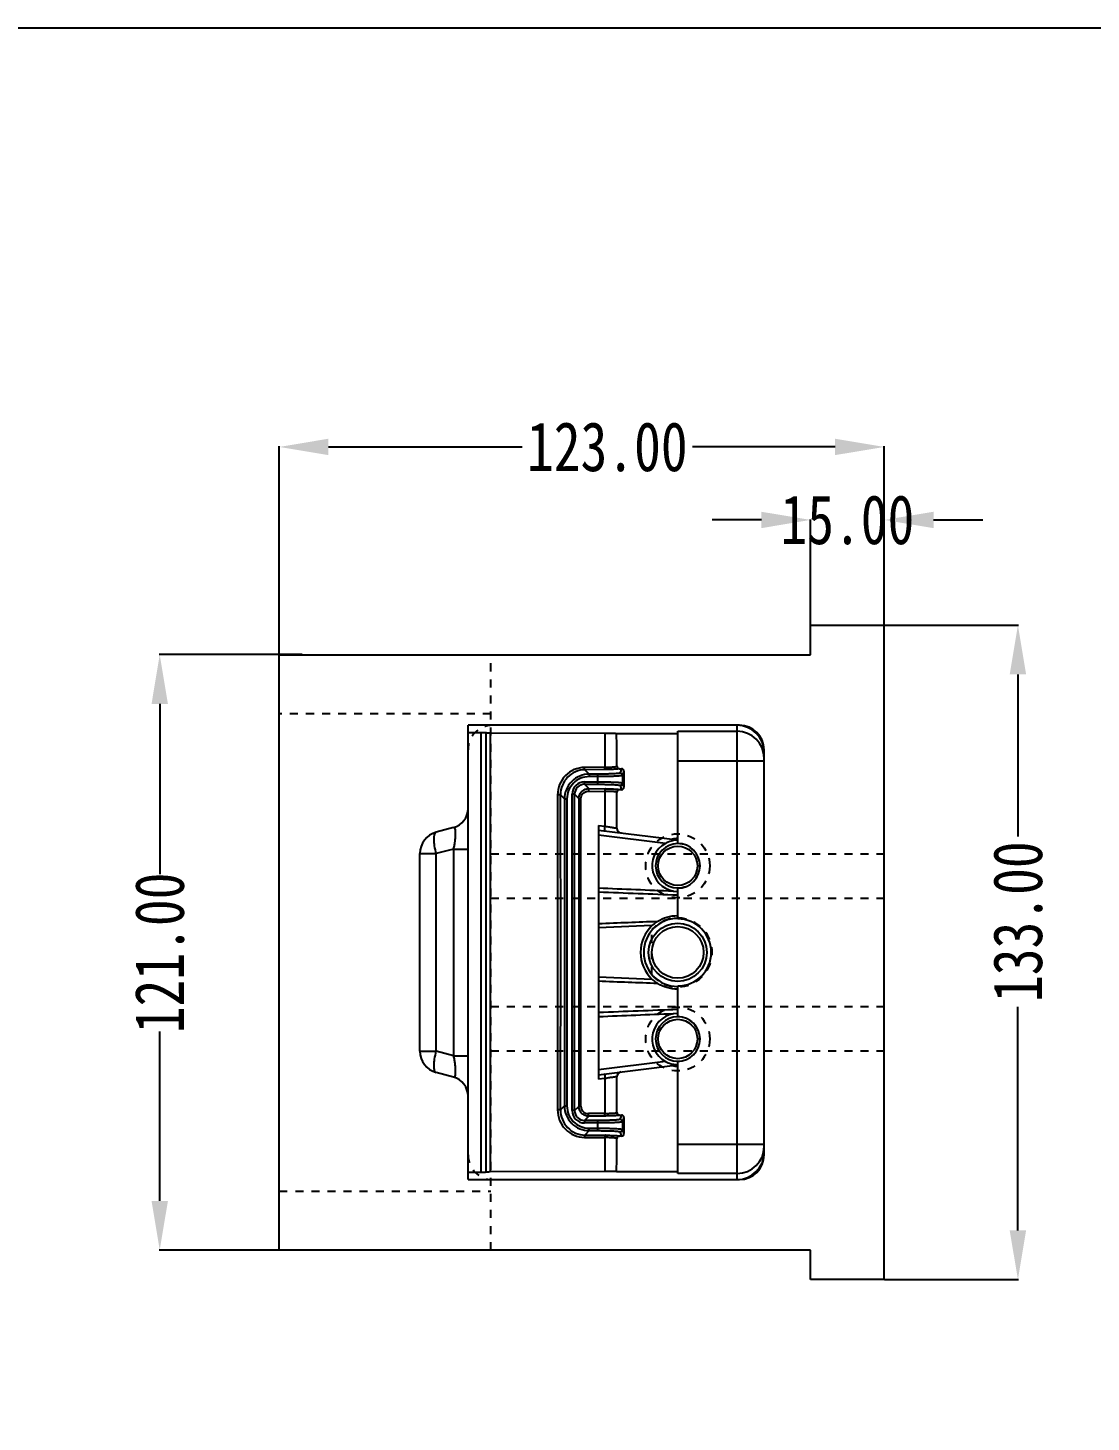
# Model space of a CAD drawing. Header units: millimetres. Extents: x 3432 to 5032, y -1628 to -1061.
# Drawn here: x 3706.8 to 3922.9, y -1344.2 to -1060.9 of the extents above; entities that cross this region are included whole.
import ezdxf

# ---------------------------------------------------------------- set-up
doc = ezdxf.new("R2010")
doc.units = ezdxf.units.MM
doc.header["$LTSCALE"] = 16.335
doc.header["$PDMODE"] = 3
doc.header["$PDSIZE"] = 0.3125
doc.linetypes.add('HIDDEN', pattern=[0.2, 0.1, -0.1])
doc.layers.get('0').update_dxf_attribs({"linetype": 'CONTINUOUS'})
doc.layers.get('Defpoints').update_dxf_attribs({"linetype": 'CONTINUOUS'})
doc.layers.add('DEFAULT_2', color=8, linetype='HIDDEN')
doc.styles.get("Standard").update_dxf_attribs({"font": 'txt', "width": 0.8})
doc.dimstyles.new('STANDARD$0', dxfattribs={"dimscale": 2, "dimtxt": 3, "dimasz": 3, "dimexe": 1.25, "dimexo": 0.625, "dimgap": 0.5, "dimtad": 0, "dimdsep": 46, "dimlunit": 6, "dimtxsty": 'Standard', "dimblk": 'CLOSEDBLANK', "dimcen": 0, "dimclrt": 2, "dimazin": 2, "dimtfac": 2, "dimtmove": 1, "dimatfit": 3, "dimfxl": 0, "dimtolj": 1, "dimtzin": 0, "dimarcsym": 0})

# ---------------------------------------------------------------- blocks, each defined once
blk = doc.blocks.new('*D560')
at = {"color": 4, "lineweight": -2}
for p, q in [((3855.86, -1160.86), (3845.86, -1160.86)), ((3865.86, -1182.18), (3865.86, -1160.74)), ((3880.86, -1182.18), (3880.86, -1160.74)), ((3890.86, -1160.86), (3900.86, -1160.86))]:
    blk.add_line(p, q, dxfattribs=at)
at = {"color": 4}
for points in [[(3855.86, -1159.2), (3855.86, -1162.53), (3865.86, -1160.86)], [(3890.86, -1159.2), (3890.86, -1162.53), (3880.86, -1160.86)]]:
    blk.add_solid(points, dxfattribs=at)
at = {"layer": 'Defpoints', "color": 0}
for p in [(3865.86, -1160.86), (3865.86, -1182.24), (3880.86, -1182.24)]:
    blk.add_point(p, dxfattribs=at)
at = {"color": 6, "insert": (3873.36, -1160.86), "char_height": 10, "attachment_point": 5}
blk.add_mtext('\\A1;15.00', dxfattribs=at)
blk = doc.blocks.new('*D561')
at = {"color": 4, "lineweight": -2}
for p, q in [((3757.86, -1188.18), (3757.86, -1145.9)), ((3767.86, -1146.03), (3807.21, -1146.03)), ((3870.86, -1146.03), (3841.88, -1146.03)), ((3880.86, -1182.18), (3880.86, -1145.9))]:
    blk.add_line(p, q, dxfattribs=at)
at = {"color": 4}
for points in [[(3767.86, -1144.36), (3767.86, -1147.69), (3757.86, -1146.03)], [(3870.86, -1144.36), (3870.86, -1147.69), (3880.86, -1146.03)]]:
    blk.add_solid(points, dxfattribs=at)
at = {"layer": 'Defpoints', "color": 0}
for p in [(3757.86, -1146.03), (3880.86, -1182.24), (3757.86, -1188.24)]:
    blk.add_point(p, dxfattribs=at)
at = {"color": 6, "insert": (3824.55, -1146.03), "char_height": 10, "attachment_point": 5}
blk.add_mtext('\\A1;123.00', dxfattribs=at)
blk = doc.blocks.new('*D562')
at = {"color": 4, "lineweight": -2}
for p, q in [((3873.43, -1182.24), (3908.14, -1182.24)), ((3908.02, -1192.24), (3908.02, -1225.16)), ((3908.02, -1305.24), (3908.02, -1259.83)), ((3880.93, -1315.24), (3908.14, -1315.24))]:
    blk.add_line(p, q, dxfattribs=at)
at = {"color": 4}
for points in [[(3906.35, -1192.24), (3909.68, -1192.24), (3908.02, -1182.24)], [(3906.35, -1305.24), (3909.68, -1305.24), (3908.02, -1315.24)]]:
    blk.add_solid(points, dxfattribs=at)
at = {"layer": 'Defpoints', "color": 0}
for p in [(3873.36, -1182.24), (3880.86, -1315.24), (3908.02, -1315.24)]:
    blk.add_point(p, dxfattribs=at)
at = {"color": 6, "insert": (3908.02, -1242.5), "char_height": 10, "attachment_point": 5, "rotation": 90}
blk.add_mtext('\\A1;133.00', dxfattribs=at)
blk = doc.blocks.new('*D563')
at = {"color": 4, "lineweight": -2}
for p, q in [((3762.52, -1188.24), (3733.44, -1188.24)), ((3733.56, -1198.24), (3733.56, -1232.84)), ((3733.56, -1299.24), (3733.56, -1264.84)), ((3769.78, -1309.24), (3733.44, -1309.24))]:
    blk.add_line(p, q, dxfattribs=at)
at = {"color": 4}
for points in [[(3731.9, -1198.24), (3735.23, -1198.24), (3733.56, -1188.24)], [(3731.9, -1299.24), (3735.23, -1299.24), (3733.56, -1309.24)]]:
    blk.add_solid(points, dxfattribs=at)
at = {"layer": 'Defpoints', "color": 0}
for p in [(3762.58, -1188.24), (3733.56, -1309.24), (3769.84, -1309.24)]:
    blk.add_point(p, dxfattribs=at)
at = {"color": 6, "insert": (3733.56, -1248.84), "char_height": 10, "attachment_point": 5, "rotation": 90}
blk.add_mtext('\\A1;121.00', dxfattribs=at)

msp = doc.modelspace()

# ---------------------------------------------------------------- linework, layer by layer
at = {"color": 7, "linetype": 'Continuous'}
for p, q in [((3865.863, -1188.241), (3865.863, -1182.241)), ((3865.863, -1182.241), (3880.863, -1182.241)), ((3880.863, -1315.241), (3880.863, -1182.241)), ((3757.863, -1309.241), (3757.863, -1188.241)), ((3757.863, -1188.241), (3865.863, -1188.241)), ((3796.233, -1294.901), (3796.233, -1202.581)), ((3851.433, -1202.581), (3796.233, -1202.581)), ((3796.233, -1204.042), (3798.869, -1204.039)), ((3798.869, -1204.039), (3798.869, -1293.442)), ((3838.862, -1226.602), (3838.862, -1203.804)), ((3838.862, -1203.804), (3850.933, -1203.804)), ((3850.933, -1294.901), (3850.933, -1202.581)), ((3799.921, -1293.38), (3799.921, -1204.101)), ((3800.735, -1204.119), (3800.735, -1293.363)), ((3800.735, -1204.119), (3824.054, -1204.198)), ((3824.054, -1204.198), (3824.054, -1211.115)), ((3826.432, -1204.239), (3838.862, -1204.239)), ((3856.433, -1289.901), (3856.433, -1207.581)), ((3824.054, -1211.115), (3819.884, -1211.158)), ((3824.15, -1211.586), (3819.98, -1211.628)), ((3820.87, -1212.518), (3819.98, -1211.628)), ((3820.87, -1212.518), (3820.87, -1213.017)), ((3822.634, -1212.518), (3820.87, -1212.518)), ((3822.634, -1214.579), (3822.634, -1212.518)), ((3826.993, -1211.413), (3827.424, -1211.413)), ((3827.424, -1211.413), (3827.134, -1212.286)), ((3827.924, -1211.913), (3827.634, -1212.786)), ((3827.924, -1211.913), (3827.924, -1215.183)), ((3838.862, -1209.803), (3856.433, -1209.803)), ((3819.918, -1214.579), (3819.918, -1214.079)), ((3819.918, -1214.079), (3822.634, -1214.079)), ((3819.918, -1214.579), (3820.801, -1215.461)), ((3819.918, -1214.579), (3822.634, -1214.579)), ((3822.634, -1213.017), (3820.87, -1213.017)), ((3827.134, -1214.81), (3827.424, -1215.684)), ((3827.634, -1212.786), (3827.634, -1214.311)), ((3827.634, -1214.311), (3827.924, -1215.183)), ((3814.435, -1216.745), (3814.435, -1280.737)), ((3815.849, -1217.539), (3815.032, -1216.722)), ((3815.849, -1217.539), (3815.849, -1279.943)), ((3815.849, -1217.539), (3816.349, -1217.539)), ((3816.349, -1217.539), (3816.349, -1279.943)), ((3817.411, -1280.895), (3817.411, -1216.587)), ((3817.91, -1216.587), (3817.411, -1216.587)), ((3817.91, -1280.895), (3817.91, -1216.587)), ((3817.91, -1216.587), (3818.773, -1217.45)), ((3819.179, -1280.006), (3819.179, -1217.476)), ((3820.705, -1215.991), (3824.054, -1216.025)), ((3820.801, -1215.461), (3824.15, -1215.496)), ((3824.054, -1216.026), (3824.054, -1223.106)), ((3826.495, -1223.463), (3826.495, -1216.187)), ((3826.997, -1215.684), (3826.997, -1215.676)), ((3827.424, -1215.684), (3826.997, -1215.684)), ((3793.268, -1223.39), (3789.768, -1224.328)), ((3822.771, -1222.948), (3822.771, -1274.533)), ((3822.771, -1222.948), (3824.054, -1223.106)), ((3822.771, -1223.895), (3838.862, -1225.871)), ((3836.377, -1226.579), (3822.771, -1224.908)), ((3786.433, -1268.807), (3786.433, -1228.674)), ((3786.433, -1228.674), (3789.768, -1228.674)), ((3793.268, -1227.737), (3789.768, -1228.674)), ((3789.768, -1268.807), (3789.768, -1228.674)), ((3793.268, -1227.737), (3793.268, -1269.745)), ((3793.268, -1227.737), (3796.233, -1227.737)), ((3838.862, -1241.932), (3838.862, -1235.687)), ((3833.621, -1243.301), (3822.771, -1243.744)), ((3822.771, -1253.738), (3833.621, -1254.181)), ((3838.862, -1261.795), (3838.862, -1255.549)), ((3786.433, -1268.807), (3789.768, -1268.807)), ((3793.268, -1269.745), (3789.768, -1268.807)), ((3793.268, -1269.745), (3796.233, -1269.745)), ((3836.377, -1270.903), (3822.771, -1272.573)), ((3822.771, -1273.586), (3838.862, -1271.611)), ((3838.862, -1293.677), (3838.862, -1270.879)), ((3793.268, -1274.092), (3789.768, -1273.154)), ((3824.054, -1274.376), (3822.771, -1274.533)), ((3824.054, -1274.376), (3824.054, -1281.456)), ((3826.495, -1281.295), (3826.495, -1274.019)), ((3815.849, -1279.943), (3815.032, -1280.76)), ((3815.849, -1279.943), (3816.349, -1279.943)), ((3817.91, -1280.895), (3818.773, -1280.032)), ((3817.91, -1280.895), (3817.411, -1280.895)), ((3819.918, -1282.903), (3820.801, -1282.02)), ((3819.918, -1282.903), (3819.918, -1283.402)), ((3822.625, -1282.903), (3819.918, -1282.903)), ((3822.625, -1283.402), (3819.918, -1283.402)), ((3824.054, -1281.457), (3820.705, -1281.491)), ((3824.15, -1281.986), (3820.801, -1282.02)), ((3822.625, -1284.964), (3822.625, -1282.903)), ((3826.997, -1281.805), (3826.997, -1281.798)), ((3826.997, -1281.798), (3827.415, -1281.798)), ((3827.415, -1281.798), (3827.124, -1282.671)), ((3827.915, -1282.298), (3827.624, -1283.171)), ((3827.624, -1283.171), (3827.624, -1284.696)), ((3827.915, -1282.298), (3827.915, -1285.568)), ((3820.87, -1284.964), (3819.98, -1285.853)), ((3819.98, -1285.853), (3824.15, -1285.896)), ((3820.87, -1284.964), (3820.87, -1284.464)), ((3820.87, -1284.464), (3822.625, -1284.464)), ((3820.87, -1284.964), (3822.625, -1284.964)), ((3827.415, -1286.069), (3826.993, -1286.069)), ((3827.124, -1285.195), (3827.415, -1286.069)), ((3827.624, -1284.696), (3827.915, -1285.568)), ((3819.884, -1286.324), (3824.054, -1286.367)), ((3824.054, -1286.367), (3824.054, -1293.284)), ((3838.862, -1287.678), (3856.433, -1287.678)), ((3798.869, -1293.442), (3796.233, -1293.44)), ((3824.054, -1293.284), (3800.735, -1293.363)), ((3826.432, -1293.243), (3838.862, -1293.243)), ((3850.933, -1293.677), (3838.862, -1293.677)), ((3796.233, -1294.901), (3851.433, -1294.901)), ((3865.863, -1309.241), (3757.863, -1309.241)), ((3865.863, -1315.241), (3865.863, -1309.241)), ((3880.863, -1315.241), (3865.863, -1315.241))]:
    msp.add_line(p, q, dxfattribs=at)
msp.add_lwpolyline([(3431.544, -1060.875), (4642.265, -1060.875), (4642.265, -1627.503), (3431.544, -1627.503)], close=True)
for centre, radius in [((3838.862, -1231.145), 4), ((3838.862, -1248.741), 5.915), ((3838.862, -1248.741), 5.25), ((3838.862, -1266.337), 4)]:
    msp.add_circle(centre, radius, dxfattribs=at)
for centre, radius, start, end in [((3850.933, -1208.081), 5.5, 0, 90), ((3850.933, -1209.304), 5.5, 0.00522, 90.00408), ((3851.433, -1207.581), 5, 0, 90), ((3287.084, -1212.351), 539.409, 0.15279, 0.86169), ((3820.869, -1217.538), 5.02, 89.99075, 180.00925), ((3826.993, -1210.911), 0.502, 180.14476, 270.03052), ((3827.134, -1212.786), 0.5, 0.08035, 89.9895), ((3820.868, -1217.536), 4.519, 89.97131, 180.02869), ((3819.917, -1216.586), 2.506, 89.97134, 180.02877), ((3819.915, -1216.584), 2.005, 89.91811, 180.08202), ((3827.134, -1214.31), 0.5, 270.0105, 359.91965), ((-7710.292, -1248.741), 11525.369, 359.8408247, 0.1591753), ((15096.946, -1248.741), 11278.216, 179.8410357, 180.1589643), ((3820.715, -1217.455), 1.942, 178.23864, 179.84653), ((3826.997, -1216.179), 0.502, 89.96125, 179.96074), ((3792.233, -1219.526), 4, 285, 0), ((3827.5, -1223.463), 1.006, 180, 263), ((3790.933, -1228.674), 4.5, 105, 180), ((3838.862, -1231.145), 5.199, 118.56453, 269.99029), ((3838.862, -1231.145), 4.5, 90, 270), ((3839.044, -1231.472), 5.573, 105.71331, 118.59631), ((3839.001, -1231.343), 5.437, 95.25143, 105.6468), ((3838.862, -1231.145), 5.538, 90, 102.05761), ((3839.022, -1231.612), 5.707, 91.60136, 95.21769), ((3838.862, -1231.145), 4.542, 270, 90), ((3838.862, -1248.741), 7.554, 133.93276, 226.06724), ((3838.862, -1248.741), 6.919, 90, 270), ((3838.862, -1248.741), 6.809, 270, 90), ((3838.862, -1266.337), 5.199, 90.00964, 241.43547), ((3838.862, -1266.337), 4.5, 90, 270), ((3838.862, -1266.337), 4.542, 270, 90), ((3790.933, -1268.807), 4.5, 180, 255), ((3839.029, -1266.047), 5.533, 241.357, 254.11939), ((3839.001, -1266.137), 5.439, 254.13671, 264.73267), ((3838.862, -1266.337), 5.538, 257.94239, 270), ((3839.022, -1265.87), 5.706, 264.76667, 268.39878), ((3792.233, -1277.955), 4, 0, 75), ((3827.5, -1274.019), 1.006, 97, 180), ((3820.869, -1279.944), 5.02, 179.99075, 270.00925), ((3820.868, -1279.945), 4.519, 179.97131, 270.02869), ((3820.719, -1280.026), 1.946, 180.1681, 181.77018), ((3819.917, -1280.896), 2.506, 179.97134, 270.02877), ((3819.915, -1280.898), 2.005, 179.91811, 270.08202), ((3826.997, -1281.303), 0.502, 180.03924, 270.03986), ((3827.124, -1283.171), 0.5, 0.08035, 89.9895), ((3827.124, -1284.695), 0.5, 270.0105, 359.91965), ((3287.101, -1285.131), 539.392, 359.13831, 359.8472), ((3850.933, -1288.177), 5.5, 269.99592, 359.99478), ((3850.933, -1289.401), 5.5, 270, 0), ((3851.433, -1289.901), 5, 270, 0)]:
    msp.add_arc(centre, radius, start, end, dxfattribs=at)
for centre, major_axis, ratio, start_param, end_param in [((3827.424, -1211.914), (0.158, 0.475), 0.9984779, -1.2488326, 0.3210504), ((3827.424, -1215.183), (-0.158, 0.475), 0.9984779, -3.462643, -1.8927601), ((3826.997, -1216.187), (0, 0.503), 0.9986295, 0, 1.5707963), ((3826.997, -1281.295), (0, 0.503), 0.9986295, 1.5707963, 3.1415927), ((3827.415, -1282.299), (0.158, 0.475), 0.9984779, -1.2488326, 0.3210504), ((3827.415, -1285.568), (-0.158, 0.475), 0.9984779, -3.462643, -1.8927601)]:
    msp.add_ellipse(centre, major_axis=major_axis, ratio=ratio, start_param=start_param, end_param=end_param, dxfattribs=at)
for points, knots in [([(3798.869, -1204.039), (3798.95, -1204.039), (3799.233, -1204.04), (3799.517, -1204.042), (3799.719, -1204.046)], [0, 0, 0, 0, 0.2855987, 1, 1, 1, 1]), ([(3799.719, -1204.046), (3799.748, -1204.047), (3799.798, -1204.048), (3799.856, -1204.05), (3799.889, -1204.053), (3799.907, -1204.054), (3799.914, -1204.055), (3799.921, -1204.056), (3799.921, -1204.057)], [0, 0, 0, 0, 0.4278132, 0.7418068, 0.8533019, 0.933591, 0.9823805, 1, 1, 1, 1]), ([(3799.921, -1204.101), (3799.921, -1204.103), (3799.928, -1204.103), (3799.937, -1204.105), (3799.957, -1204.106), (3799.995, -1204.108), (3800.061, -1204.11), (3800.158, -1204.113), (3800.278, -1204.115), (3800.473, -1204.117), (3800.627, -1204.118), (3800.735, -1204.119)], [0, 0, 0, 0, 0.0049581, 0.0187932, 0.041559, 0.0731524, 0.1619762, 0.2824671, 0.4312269, 0.6039746, 1, 1, 1, 1]), ([(3824.054, -1204.198), (3824.331, -1204.199), (3824.846, -1204.202), (3825.538, -1204.21), (3826.053, -1204.222), (3826.331, -1204.23), (3826.432, -1204.239)], [0, 0, 0, 0, 0.3501685, 0.6494404, 0.8723405, 1, 1, 1, 1]), ([(3819.884, -1211.158), (3819.172, -1211.165), (3817.735, -1211.47), (3815.924, -1212.716), (3814.717, -1214.564), (3814.431, -1216.021), (3814.435, -1216.745)], [0, 0, 0, 0, 0.2483874, 0.4971795, 0.7476349, 1, 1, 1, 1]), ([(3819.98, -1211.628), (3819.333, -1211.635), (3818.026, -1211.914), (3816.383, -1213.051), (3815.285, -1214.735), (3815.03, -1216.063), (3815.032, -1216.722)], [0, 0, 0, 0, 0.2480264, 0.4967422, 0.7473266, 1, 1, 1, 1]), ([(3819.98, -1211.628), (3819.964, -1211.624), (3819.938, -1211.574), (3819.914, -1211.484), (3819.892, -1211.337), (3819.886, -1211.223), (3819.884, -1211.158)], [0, 0, 0, 0, 0.1053145, 0.2938237, 0.599714, 1, 1, 1, 1]), ([(3827.134, -1212.286), (3827.13, -1212.298), (3827.091, -1212.316), (3827.023, -1212.336), (3826.908, -1212.357), (3826.757, -1212.378), (3826.566, -1212.398), (3826.239, -1212.425), (3825.75, -1212.454), (3825.08, -1212.482), (3824.318, -1212.502), (3823.492, -1212.515), (3822.924, -1212.518), (3822.634, -1212.518)], [0, 0, 0, 0, 0.0081294, 0.0245732, 0.0498846, 0.0839752, 0.1265918, 0.177371, 0.3014855, 0.45178, 0.6226479, 0.8077394, 1, 1, 1, 1]), ([(3824.054, -1211.115), (3824.366, -1211.11), (3824.817, -1211.099), (3825.386, -1211.071), (3825.74, -1211.047), (3826.032, -1211.019), (3826.253, -1210.988), (3826.392, -1210.96), (3826.463, -1210.934), (3826.485, -1210.92), (3826.491, -1210.912)], [0, 0, 0, 0, 0.3821017, 0.5499743, 0.6960257, 0.8159865, 0.9075297, 0.9689854, 0.9881588, 1, 1, 1, 1]), ([(3824.15, -1211.586), (3824.132, -1211.581), (3824.105, -1211.523), (3824.079, -1211.426), (3824.061, -1211.279), (3824.055, -1211.171), (3824.054, -1211.115)], [0, 0, 0, 0, 0.1114069, 0.3352571, 0.6535246, 1, 1, 1, 1]), ([(3826.993, -1211.413), (3826.986, -1211.42), (3826.959, -1211.432), (3826.877, -1211.455), (3826.715, -1211.478), (3826.457, -1211.504), (3826.116, -1211.528), (3825.702, -1211.549), (3825.039, -1211.572), (3824.514, -1211.582), (3824.15, -1211.586)], [0, 0, 0, 0, 0.0107454, 0.0292318, 0.0900682, 0.181979, 0.3025566, 0.4487819, 0.6170066, 1, 1, 1, 1]), ([(3827.634, -1212.786), (3827.629, -1212.798), (3827.586, -1212.815), (3827.51, -1212.835), (3827.383, -1212.856), (3827.215, -1212.877), (3827.002, -1212.897), (3826.64, -1212.924), (3826.096, -1212.954), (3825.352, -1212.981), (3824.505, -1213.002), (3823.587, -1213.014), (3822.956, -1213.017), (3822.634, -1213.017)], [0, 0, 0, 0, 0.0078325, 0.0241488, 0.049396, 0.0834569, 0.1260677, 0.176859, 0.3010354, 0.4514239, 0.6224036, 0.8076156, 1, 1, 1, 1]), ([(3822.634, -1214.079), (3822.956, -1214.079), (3823.587, -1214.082), (3824.505, -1214.095), (3825.352, -1214.115), (3826.096, -1214.143), (3826.639, -1214.172), (3827.002, -1214.2), (3827.215, -1214.22), (3827.383, -1214.24), (3827.51, -1214.261), (3827.586, -1214.281), (3827.629, -1214.299), (3827.634, -1214.311)], [0, 0, 0, 0, 0.192395, 0.3775878, 0.5485501, 0.6989361, 0.8231151, 0.87391, 0.9165235, 0.9505925, 0.9758445, 0.9921652, 1, 1, 1, 1]), ([(3822.634, -1214.579), (3822.924, -1214.579), (3823.492, -1214.581), (3824.318, -1214.594), (3825.08, -1214.615), (3825.75, -1214.642), (3826.239, -1214.672), (3826.565, -1214.699), (3826.757, -1214.719), (3826.908, -1214.74), (3827.023, -1214.761), (3827.091, -1214.78), (3827.13, -1214.799), (3827.134, -1214.81)], [0, 0, 0, 0, 0.1922712, 0.3773436, 0.5481941, 0.6984861, 0.8226032, 0.8733861, 0.9160055, 0.950104, 0.97542, 0.9918681, 1, 1, 1, 1]), ([(3815.033, -1216.722), (3815.03, -1216.726), (3815.01, -1216.728), (3814.978, -1216.734), (3814.926, -1216.737), (3814.858, -1216.742), (3814.771, -1216.745), (3814.627, -1216.748), (3814.513, -1216.749), (3814.435, -1216.748)], [0, 0, 0, 0, 0.026956, 0.0853291, 0.1699909, 0.2829051, 0.4296149, 0.6076798, 1, 1, 1, 1]), ([(3818.773, -1217.45), (3818.776, -1217.453), (3818.79, -1217.455), (3818.814, -1217.46), (3818.854, -1217.463), (3818.927, -1217.469), (3819.037, -1217.473), (3819.13, -1217.475), (3819.179, -1217.476)], [0, 0, 0, 0, 0.0304306, 0.0945394, 0.1905892, 0.3163105, 0.6387614, 1, 1, 1, 1]), ([(3818.774, -1217.395), (3818.782, -1217.137), (3818.9, -1216.62), (3819.36, -1215.977), (3820.026, -1215.555), (3820.545, -1215.46), (3820.801, -1215.461)], [0, 0, 0, 0, 0.2511188, 0.5010872, 0.7505157, 1, 1, 1, 1]), ([(3819.179, -1217.476), (3819.181, -1217.278), (3819.263, -1216.88), (3819.607, -1216.382), (3820.116, -1216.06), (3820.51, -1215.991), (3820.705, -1215.991)], [0, 0, 0, 0, 0.2522875, 0.5025949, 0.7514286, 1, 1, 1, 1]), ([(3820.801, -1215.462), (3820.782, -1215.467), (3820.754, -1215.533), (3820.727, -1215.642), (3820.71, -1215.807), (3820.705, -1215.928), (3820.705, -1215.991)], [0, 0, 0, 0, 0.1081647, 0.3328801, 0.655563, 1, 1, 1, 1]), ([(3824.15, -1215.496), (3824.131, -1215.501), (3824.103, -1215.567), (3824.075, -1215.676), (3824.059, -1215.841), (3824.054, -1215.962), (3824.054, -1216.025)], [0, 0, 0, 0, 0.1081651, 0.3328884, 0.6555756, 1, 1, 1, 1]), ([(3826.495, -1216.178), (3826.495, -1216.172), (3826.477, -1216.159), (3826.443, -1216.149), (3826.385, -1216.136), (3826.269, -1216.118), (3826.073, -1216.097), (3825.781, -1216.076), (3825.421, -1216.058), (3825.004, -1216.043), (3824.541, -1216.031), (3824.22, -1216.026), (3824.054, -1216.025)], [0, 0, 0, 0, 0.0072249, 0.0222044, 0.0457578, 0.0778208, 0.1665995, 0.2865348, 0.4349136, 0.6068837, 0.7970478, 1, 1, 1, 1]), ([(3824.15, -1215.496), (3824.343, -1215.498), (3824.719, -1215.503), (3825.26, -1215.516), (3825.747, -1215.534), (3826.167, -1215.556), (3826.507, -1215.581), (3826.737, -1215.605), (3826.872, -1215.627), (3826.938, -1215.642), (3826.977, -1215.654), (3826.997, -1215.669), (3826.997, -1215.676)], [0, 0, 0, 0, 0.2029978, 0.3937446, 0.5656459, 0.7138135, 0.8340312, 0.9229833, 0.9548563, 0.9781153, 0.9928403, 1, 1, 1, 1]), ([(3793.268, -1223.39), (3793.294, -1223.383), (3793.352, -1223.379), (3793.434, -1223.422), (3793.499, -1223.508), (3793.581, -1223.699), (3793.639, -1224.052), (3793.659, -1224.591), (3793.628, -1225.268), (3793.549, -1226.045), (3793.428, -1226.88), (3793.325, -1227.449), (3793.268, -1227.737)], [0, 0, 0, 0, 0.0179537, 0.0361382, 0.0585757, 0.0879652, 0.1722713, 0.292269, 0.4438196, 0.6185576, 0.8068211, 1, 1, 1, 1]), ([(3824.123, -1224.061), (3824.089, -1224.057), (3824.043, -1223.933), (3824.025, -1223.753), (3824.022, -1223.452), (3824.04, -1223.231), (3824.054, -1223.106)], [0, 0, 0, 0, 0.1062428, 0.314139, 0.6135112, 1, 1, 1, 1]), ([(3824.054, -1223.106), (3824.219, -1223.132), (3824.541, -1223.183), (3825.002, -1223.256), (3825.42, -1223.32), (3825.78, -1223.374), (3826.04, -1223.411), (3826.211, -1223.434), (3826.31, -1223.448), (3826.385, -1223.456), (3826.446, -1223.464), (3826.471, -1223.462), (3826.495, -1223.467), (3826.495, -1223.463)], [0, 0, 0, 0, 0.2040544, 0.3953426, 0.5682537, 0.7174735, 0.838471, 0.887149, 0.9274352, 0.959065, 0.9817781, 0.9953939, 1, 1, 1, 1]), ([(3789.768, -1228.674), (3789.636, -1228.147), (3789.478, -1227.373), (3789.361, -1226.375), (3789.328, -1225.736), (3789.354, -1225.19), (3789.429, -1224.718), (3789.601, -1224.373), (3789.768, -1224.328)], [0, 0, 0, 0, 0.3623253, 0.5253034, 0.6691855, 0.7897935, 0.8845261, 1, 1, 1, 1]), ([(3834.788, -1242.409), (3834.692, -1242.466), (3834.277, -1242.728), (3833.894, -1243.039), (3833.621, -1243.301)], [0, 0, 0, 0, 0.2291079, 1, 1, 1, 1]), ([(3834.788, -1242.408), (3835.379, -1242.059), (3836.693, -1241.47), (3838.125, -1241.26), (3838.862, -1241.259)], [0, 0, 0, 0, 0.4819007, 1, 1, 1, 1]), ([(3833.621, -1254.181), (3833.715, -1254.271), (3834.078, -1254.6), (3834.478, -1254.89), (3834.788, -1255.073)], [0, 0, 0, 0, 0.264814, 1, 1, 1, 1]), ([(3838.862, -1256.223), (3838.125, -1256.221), (3836.693, -1256.011), (3835.379, -1255.422), (3834.788, -1255.073)], [0, 0, 0, 0, 0.5180992, 1, 1, 1, 1]), ([(3789.768, -1273.154), (3789.601, -1273.109), (3789.429, -1272.763), (3789.354, -1272.292), (3789.328, -1271.746), (3789.361, -1271.107), (3789.478, -1270.108), (3789.636, -1269.335), (3789.768, -1268.807)], [0, 0, 0, 0, 0.1154739, 0.2102065, 0.3308145, 0.4746966, 0.6376747, 1, 1, 1, 1]), ([(3793.268, -1269.745), (3793.325, -1270.032), (3793.428, -1270.602), (3793.549, -1271.437), (3793.628, -1272.213), (3793.659, -1272.89), (3793.639, -1273.43), (3793.581, -1273.783), (3793.5, -1273.974), (3793.434, -1274.06), (3793.352, -1274.103), (3793.294, -1274.099), (3793.268, -1274.092)], [0, 0, 0, 0, 0.1931712, 0.3813937, 0.5561119, 0.7076695, 0.8276843, 0.9120175, 0.9414156, 0.9638611, 0.9820461, 1, 1, 1, 1]), ([(3824.123, -1273.42), (3824.089, -1273.424), (3824.043, -1273.548), (3824.025, -1273.729), (3824.022, -1274.03), (3824.04, -1274.251), (3824.054, -1274.376)], [0, 0, 0, 0, 0.1062176, 0.3141089, 0.6134879, 1, 1, 1, 1]), ([(3826.495, -1274.019), (3826.495, -1274.015), (3826.471, -1274.02), (3826.446, -1274.017), (3826.385, -1274.026), (3826.31, -1274.034), (3826.211, -1274.047), (3826.04, -1274.07), (3825.78, -1274.108), (3825.42, -1274.162), (3825.002, -1274.226), (3824.54, -1274.298), (3824.219, -1274.349), (3824.054, -1274.376)], [0, 0, 0, 0, 0.0046132, 0.0182803, 0.0409843, 0.0725949, 0.1129383, 0.1616621, 0.2825929, 0.4318381, 0.6046869, 0.7959694, 1, 1, 1, 1]), ([(3818.773, -1280.032), (3818.776, -1280.029), (3818.789, -1280.027), (3818.812, -1280.022), (3818.85, -1280.018), (3818.923, -1280.013), (3819.034, -1280.009), (3819.129, -1280.006), (3819.179, -1280.006)], [0, 0, 0, 0, 0.0286634, 0.0892883, 0.1815005, 0.3044174, 0.6280396, 1, 1, 1, 1]), ([(3820.801, -1282.02), (3820.545, -1282.022), (3820.026, -1281.927), (3819.36, -1281.505), (3818.9, -1280.862), (3818.782, -1280.344), (3818.774, -1280.086)], [0, 0, 0, 0, 0.2494238, 0.498869, 0.7488741, 1, 1, 1, 1]), ([(3819.179, -1280.006), (3819.18, -1280.391), (3819.515, -1281.192), (3820.321, -1281.495), (3820.705, -1281.491)], [0, 0, 0, 0, 0.501266, 1, 1, 1, 1]), ([(3814.435, -1280.737), (3814.431, -1281.46), (3814.717, -1282.918), (3815.925, -1284.766), (3817.734, -1286.012), (3819.172, -1286.318), (3819.884, -1286.324)], [0, 0, 0, 0, 0.2523699, 0.5028262, 0.7516219, 1, 1, 1, 1]), ([(3815.032, -1280.76), (3815.028, -1280.756), (3815.01, -1280.754), (3814.978, -1280.748), (3814.927, -1280.744), (3814.824, -1280.738), (3814.657, -1280.734), (3814.513, -1280.733), (3814.435, -1280.733)], [0, 0, 0, 0, 0.028938, 0.0855141, 0.1671542, 0.2807283, 0.6066025, 1, 1, 1, 1]), ([(3815.032, -1280.76), (3815.03, -1281.418), (3815.285, -1282.745), (3816.382, -1284.429), (3818.025, -1285.568), (3819.333, -1285.846), (3819.98, -1285.853)], [0, 0, 0, 0, 0.2523876, 0.5029327, 0.7517131, 1, 1, 1, 1]), ([(3820.801, -1282.02), (3820.782, -1282.015), (3820.754, -1281.948), (3820.727, -1281.84), (3820.71, -1281.674), (3820.705, -1281.554), (3820.705, -1281.491)], [0, 0, 0, 0, 0.1081655, 0.3328853, 0.6555699, 1, 1, 1, 1]), ([(3827.124, -1282.671), (3827.12, -1282.683), (3827.082, -1282.701), (3827.013, -1282.721), (3826.899, -1282.742), (3826.748, -1282.763), (3826.556, -1282.783), (3826.23, -1282.81), (3825.741, -1282.839), (3825.071, -1282.867), (3824.309, -1282.887), (3823.483, -1282.9), (3822.915, -1282.903), (3822.625, -1282.903)], [0, 0, 0, 0, 0.0081294, 0.0245732, 0.0498846, 0.0839752, 0.1265918, 0.177371, 0.3014855, 0.45178, 0.6226479, 0.8077394, 1, 1, 1, 1]), ([(3827.624, -1283.171), (3827.62, -1283.183), (3827.576, -1283.2), (3827.501, -1283.22), (3827.374, -1283.241), (3827.206, -1283.262), (3826.993, -1283.282), (3826.63, -1283.309), (3826.087, -1283.339), (3825.342, -1283.366), (3824.495, -1283.387), (3823.578, -1283.399), (3822.947, -1283.402), (3822.625, -1283.402)], [0, 0, 0, 0, 0.0078325, 0.0241488, 0.049396, 0.0834569, 0.1260677, 0.176859, 0.3010354, 0.4514239, 0.6224036, 0.8076156, 1, 1, 1, 1]), ([(3824.054, -1281.457), (3824.22, -1281.455), (3824.543, -1281.45), (3825.006, -1281.439), (3825.424, -1281.424), (3825.784, -1281.405), (3826.074, -1281.384), (3826.27, -1281.363), (3826.386, -1281.345), (3826.443, -1281.332), (3826.477, -1281.322), (3826.495, -1281.309), (3826.495, -1281.303)], [0, 0, 0, 0, 0.203604, 0.3940982, 0.5661336, 0.7143696, 0.8340206, 0.9224801, 0.9544066, 0.977858, 0.9927828, 1, 1, 1, 1]), ([(3824.15, -1281.986), (3824.131, -1281.981), (3824.103, -1281.914), (3824.075, -1281.806), (3824.059, -1281.64), (3824.054, -1281.52), (3824.054, -1281.457)], [0, 0, 0, 0, 0.1081748, 0.3329019, 0.6555836, 1, 1, 1, 1]), ([(3826.997, -1281.805), (3826.997, -1281.812), (3826.977, -1281.827), (3826.938, -1281.839), (3826.872, -1281.855), (3826.737, -1281.876), (3826.507, -1281.901), (3826.167, -1281.925), (3825.747, -1281.947), (3825.26, -1281.965), (3824.719, -1281.979), (3824.343, -1281.984), (3824.15, -1281.986)], [0, 0, 0, 0, 0.0071747, 0.0219006, 0.0451468, 0.0770046, 0.1659494, 0.2861766, 0.4343491, 0.6062498, 0.7969955, 1, 1, 1, 1]), ([(3819.98, -1285.853), (3819.964, -1285.858), (3819.938, -1285.907), (3819.914, -1285.997), (3819.892, -1286.144), (3819.886, -1286.259), (3819.884, -1286.324)], [0, 0, 0, 0, 0.1053238, 0.2938393, 0.5997297, 1, 1, 1, 1]), ([(3822.625, -1284.464), (3822.947, -1284.464), (3823.578, -1284.467), (3824.495, -1284.48), (3825.342, -1284.5), (3826.087, -1284.528), (3826.63, -1284.557), (3826.993, -1284.585), (3827.205, -1284.605), (3827.374, -1284.625), (3827.501, -1284.646), (3827.576, -1284.666), (3827.62, -1284.684), (3827.624, -1284.696)], [0, 0, 0, 0, 0.192395, 0.3775878, 0.5485501, 0.6989361, 0.8231151, 0.87391, 0.9165235, 0.9505925, 0.9758445, 0.9921652, 1, 1, 1, 1]), ([(3822.625, -1284.964), (3822.915, -1284.964), (3823.483, -1284.966), (3824.309, -1284.979), (3825.071, -1285), (3825.741, -1285.027), (3826.23, -1285.057), (3826.556, -1285.084), (3826.748, -1285.104), (3826.899, -1285.125), (3827.013, -1285.146), (3827.082, -1285.165), (3827.12, -1285.184), (3827.124, -1285.195)], [0, 0, 0, 0, 0.1922712, 0.3773436, 0.5481941, 0.6984861, 0.8226032, 0.8733861, 0.9160055, 0.950104, 0.97542, 0.9918681, 1, 1, 1, 1]), ([(3824.15, -1285.896), (3824.132, -1285.9), (3824.105, -1285.959), (3824.079, -1286.056), (3824.061, -1286.203), (3824.055, -1286.31), (3824.054, -1286.367)], [0, 0, 0, 0, 0.1114282, 0.3352877, 0.6535453, 1, 1, 1, 1]), ([(3824.15, -1285.896), (3824.514, -1285.899), (3825.039, -1285.909), (3825.702, -1285.933), (3826.115, -1285.954), (3826.456, -1285.977), (3826.715, -1286.004), (3826.877, -1286.027), (3826.959, -1286.05), (3826.986, -1286.061), (3826.993, -1286.069)], [0, 0, 0, 0, 0.3829045, 0.551085, 0.6973073, 0.8179021, 0.9098464, 0.9707444, 0.9892543, 1, 1, 1, 1]), ([(3826.993, -1286.069), (3826.865, -1286.069), (3826.598, -1286.175), (3826.491, -1286.441), (3826.491, -1286.569)], [0, 0, 0, 0, 0.4999355, 1, 1, 1, 1]), ([(3826.491, -1286.569), (3826.485, -1286.561), (3826.463, -1286.547), (3826.392, -1286.521), (3826.252, -1286.493), (3826.03, -1286.462), (3825.738, -1286.435), (3825.383, -1286.41), (3824.815, -1286.383), (3824.366, -1286.371), (3824.054, -1286.367)], [0, 0, 0, 0, 0.0118816, 0.0311384, 0.0928604, 0.1847259, 0.3049676, 0.4511645, 0.6189694, 1, 1, 1, 1]), ([(3799.719, -1293.435), (3799.663, -1293.437), (3799.379, -1293.441), (3799.096, -1293.442), (3798.869, -1293.442)], [0, 0, 0, 0, 0.1990119, 1, 1, 1, 1]), ([(3799.921, -1293.425), (3799.921, -1293.426), (3799.914, -1293.426), (3799.907, -1293.428), (3799.889, -1293.429), (3799.856, -1293.431), (3799.798, -1293.433), (3799.748, -1293.435), (3799.719, -1293.435)], [0, 0, 0, 0, 0.0176195, 0.066409, 0.1466981, 0.2581932, 0.5721868, 1, 1, 1, 1]), ([(3800.735, -1293.363), (3800.627, -1293.363), (3800.473, -1293.364), (3800.278, -1293.367), (3800.158, -1293.369), (3800.061, -1293.371), (3799.995, -1293.373), (3799.957, -1293.376), (3799.937, -1293.377), (3799.928, -1293.379), (3799.921, -1293.379), (3799.921, -1293.38)], [0, 0, 0, 0, 0.3960254, 0.5687731, 0.7175329, 0.8380238, 0.9268476, 0.958441, 0.9812068, 0.9950419, 1, 1, 1, 1]), ([(3826.432, -1293.243), (3826.331, -1293.251), (3826.053, -1293.26), (3825.538, -1293.272), (3824.846, -1293.28), (3824.331, -1293.283), (3824.054, -1293.284)], [0, 0, 0, 0, 0.1276595, 0.3505596, 0.6498315, 1, 1, 1, 1])]:
    msp.add_open_spline(points, degree=3, knots=knots, dxfattribs=at)
for points in [[(3822.771, -1235.639), (3827.831, -1235.842), (3832.891, -1236.049), (3837.951, -1236.262)], [(3838.862, -1237.133), (3833.499, -1236.924), (3828.135, -1236.717), (3822.771, -1236.513)], [(3822.771, -1242.87), (3826.777, -1242.715), (3830.783, -1242.562), (3834.788, -1242.409)], [(3834.788, -1255.073), (3830.783, -1254.92), (3826.777, -1254.766), (3822.771, -1254.612)], [(3838.862, -1260.349), (3833.499, -1260.558), (3828.135, -1260.764), (3822.771, -1260.969)], [(3837.951, -1261.219), (3832.892, -1261.432), (3827.832, -1261.639), (3822.771, -1261.843)]]:
    msp.add_open_spline(points, degree=3, dxfattribs=at)
at = {"layer": 'DEFAULT_2', "color": 8, "linetype": 'HIDDEN'}
for p, q in [((3800.863, -1309.241), (3800.863, -1188.241)), ((3800.863, -1200.241), (3757.863, -1200.241)), ((3799.921, -1204.057), (3799.921, -1204.101)), ((3800.863, -1228.741), (3880.863, -1228.741)), ((3800.863, -1237.741), (3880.863, -1237.741)), ((3833.612, -1253.371), (3833.612, -1244.111)), ((3800.863, -1259.741), (3880.863, -1259.741)), ((3800.863, -1268.741), (3880.863, -1268.741)), ((3799.921, -1293.38), (3799.921, -1293.425)), ((3757.863, -1297.241), (3800.863, -1297.241))]:
    msp.add_line(p, q, dxfattribs=at)
for centre in [(3838.862, -1231.145), (3838.862, -1266.337)]:
    msp.add_circle(centre, 6.5, dxfattribs=at)
for centre, radius, start, end in [((3801.233, -1207.581), 5, 90, 180), ((3838.862, -1231.145), 4.5, 270, 90), ((3838.862, -1248.741), 7, 221.40962, 138.59038), ((3838.862, -1266.337), 4.5, 270, 90), ((3801.233, -1289.901), 5, 180, 270)]:
    msp.add_arc(centre, radius, start, end, dxfattribs=at)

# ---------------------------------------------------------------- dimensions: what is measured, and where the dimension line sits
for base, p2, picture, middle in [((3757.863, -1146.025), (3757.863, -1188.241), '*D561', (3824.547, -1146.025)), ((3865.863, -1160.862), (3865.863, -1182.241), '*D560', (3873.363, -1160.862))]:
    dim = msp.add_linear_dim(base=base, p1=(3880.863, -1182.241), p2=p2, dimstyle='STANDARD$0', override={"dimscale": 1, "dimtxt": 10, "dimasz": 10, "dimexe": 0.125, "dimexo": 0.0625, "dimgap": 0, "dimzin": 0, "dimlunit": 2, "dimclrd": 4, "dimclre": 4, "dimclrt": 6, "dimazin": 0, "dimtfac": 1, "dimtofl": 0, "dimtmove": 0})
    dim.commit()
    dim.dimension.update_dxf_attribs({"geometry": picture, "text_midpoint": middle, "dimtype": 160})
for base, p1, p2, picture, middle in [((3908.017, -1315.241), (3873.363, -1182.241), (3880.863, -1315.241), '*D562', (3908.017, -1242.495)), ((3733.565, -1309.241), (3762.585, -1188.241), (3769.84, -1309.241), '*D563', (3733.565, -1248.838))]:
    dim = msp.add_linear_dim(base=base, p1=p1, p2=p2, angle=90, dimstyle='STANDARD$0', override={"dimscale": 1, "dimtxt": 10, "dimasz": 10, "dimexe": 0.125, "dimexo": 0.0625, "dimgap": 0, "dimzin": 0, "dimlunit": 2, "dimclrd": 4, "dimclre": 4, "dimclrt": 6, "dimazin": 0, "dimtfac": 1, "dimtofl": 0, "dimtmove": 0})
    dim.commit()
    dim.dimension.update_dxf_attribs({"geometry": picture, "text_midpoint": middle, "dimtype": 160})

doc.saveas('drawing.dxf')
